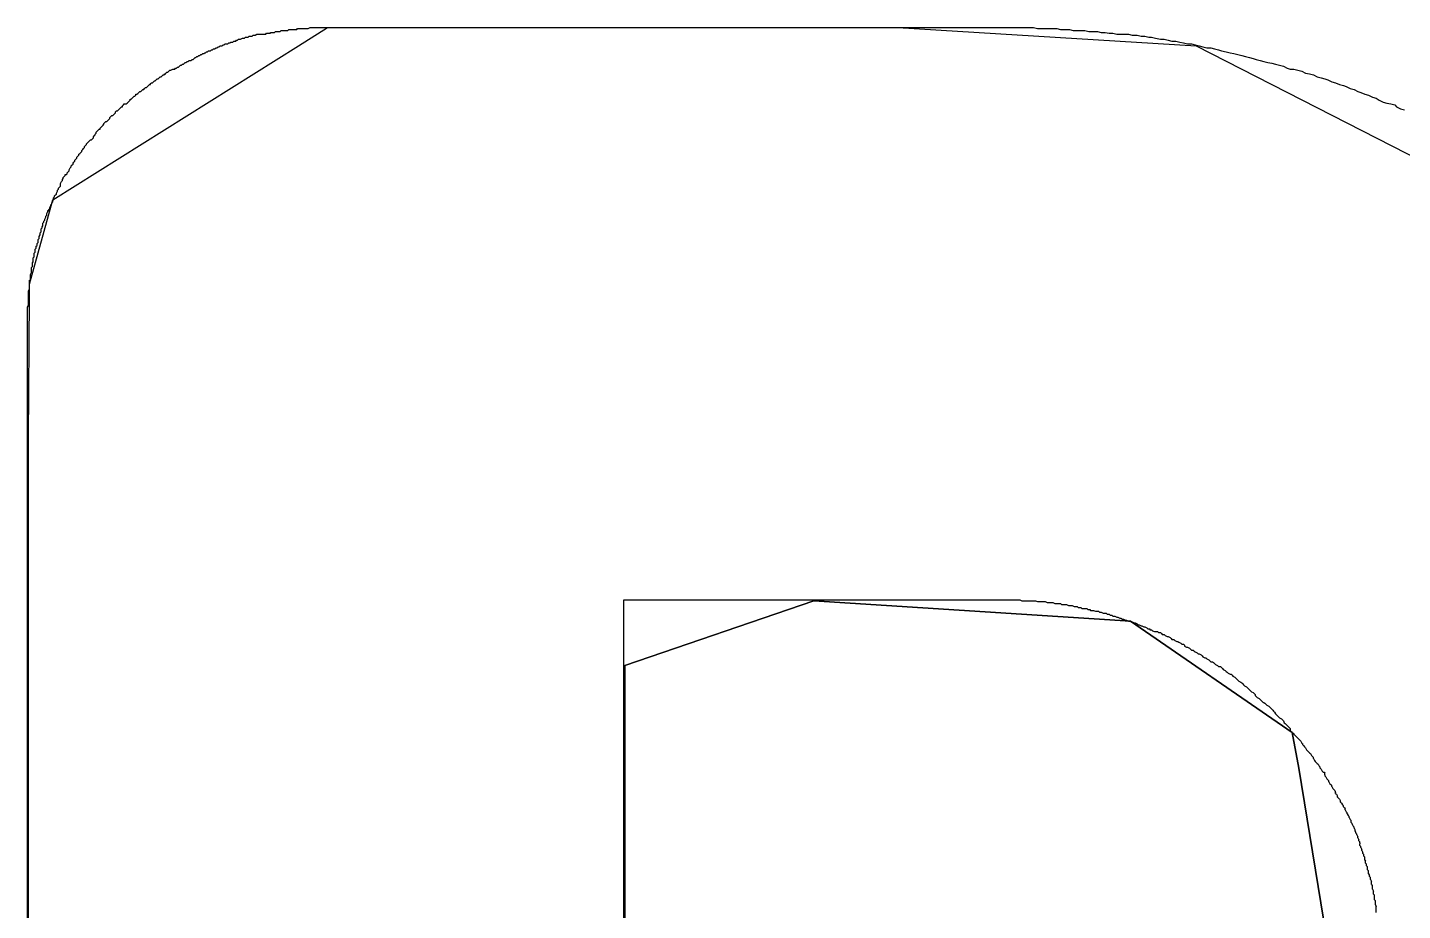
# Model space of a CAD drawing. Extents: x -69.4 to 29.6, y -21.9 to 37.7.
# Drawn here: x -60.624 to -59.204, y 25.288 to 26.2 of the extents above; entities that cross this region are included whole.
import ezdxf

# ---------------------------------------------------------------- set-up
doc = ezdxf.new("R2010")
doc.units = 0
doc.layers.add('gto', color=5, linetype='CONTINUOUS')

msp = doc.modelspace()

# ---------------------------------------------------------------- linework, layer by layer
at = {"layer": 'gto', "color": 5}
for points in [[(-60.624121, 25.260051), (-60.624121, 25.298051), (-60.624121, 25.335051), (-60.624121, 25.372051), (-60.624121, 25.408051), (-60.624121, 25.442051), (-60.624121, 25.476051), (-60.624121, 25.509051), (-60.624121, 25.541051), (-60.624121, 25.572051), (-60.624121, 25.602051), (-60.624121, 25.630051), (-60.624121, 25.657051), (-60.624121, 25.684051), (-60.624121, 25.709051), (-60.624121, 25.732051), (-60.624121, 25.755052), (-60.624121, 25.775052), (-60.624121, 25.794052), (-60.624121, 25.813052), (-60.624121, 25.830052), (-60.624121, 25.844052), (-60.624121, 25.858052), (-60.624121, 25.869052), (-60.624121, 25.879052), (-60.624121, 25.888052), (-60.624121, 25.895052), (-60.624121, 25.900052), (-60.624121, 25.903052), (-60.624121, 25.904052), (-60.624121, 25.905052), (-60.624121, 25.906052), (-60.624121, 25.907052), (-60.624121, 25.909052), (-60.624121, 25.910052), (-60.624121, 25.911052), (-60.623121, 25.913052), (-60.623121, 25.914052), (-60.623121, 25.915052), (-60.623121, 25.917052), (-60.623121, 25.918052), (-60.623121, 25.919052), (-60.623121, 25.921052), (-60.623121, 25.922052), (-60.623121, 25.923052), (-60.623121, 25.925052), (-60.623121, 25.926052), (-60.623121, 25.927052), (-60.623121, 25.928052), (-60.622121, 25.930052), (-60.622121, 25.931052), (-60.622121, 25.932052), (-60.622121, 25.934052), (-60.622121, 25.935052), (-60.622121, 25.936052), (-60.622121, 25.937052), (-60.622121, 25.939052), (-60.621121, 25.939052), (-60.621121, 25.940052), (-60.621121, 25.942052), (-60.621121, 25.943052), (-60.621121, 25.944052), (-60.621121, 25.945052), (-60.620121, 25.947052), (-60.620121, 25.948052), (-60.620121, 25.949052), (-60.620121, 25.951052), (-60.620121, 25.952052), (-60.619121, 25.953052), (-60.619121, 25.954052), (-60.619121, 25.956052), (-60.619121, 25.957052), (-60.618121, 25.958052), (-60.618121, 25.959052), (-60.618121, 25.961052), (-60.618121, 25.962052), (-60.617121, 25.963052), (-60.617121, 25.964052), (-60.617121, 25.966052), (-60.617121, 25.967052), (-60.616121, 25.968052), (-60.616121, 25.969052), (-60.616121, 25.971052), (-60.615121, 25.972052), (-60.615121, 25.973052), (-60.615121, 25.974052), (-60.614121, 25.975052), (-60.614121, 25.976052), (-60.614121, 25.977052), (-60.613121, 25.978052), (-60.613121, 25.979052), (-60.613121, 25.981052), (-60.612121, 25.982052), (-60.612121, 25.983052), (-60.612121, 25.984052), (-60.611121, 25.986052), (-60.611121, 25.987052), (-60.611121, 25.988052), (-60.610121, 25.989052), (-60.610121, 25.990052), (-60.610121, 25.992052), (-60.609121, 25.993052), (-60.609121, 25.994052), (-60.608121, 25.995052), (-60.608121, 25.996052), (-60.608121, 25.998052), (-60.607121, 25.999052), (-60.607121, 26.000052), (-60.606121, 26.001052), (-60.606121, 26.002052), (-60.605121, 26.004052), (-60.605121, 26.005052), (-60.604121, 26.006052), (-60.604121, 26.007052), (-60.604121, 26.008052), (-60.603121, 26.010052), (-60.603121, 26.011052), (-60.602121, 26.011052), (-60.602121, 26.012052), (-60.601121, 26.013052), (-60.601121, 26.014052), (-60.600121, 26.016052), (-60.600121, 26.017052), (-60.599121, 26.018052), (-60.599121, 26.019052), (-60.598121, 26.020052), (-60.598121, 26.021052), (-60.597121, 26.023052), (-60.597121, 26.024052), (-60.596121, 26.025052), (-60.596121, 26.026052), (-60.595121, 26.027052), (-60.594121, 26.028052), (-60.594121, 26.029052), (-60.593121, 26.031052), (-60.593121, 26.032052), (-60.592121, 26.033052), (-60.592121, 26.034052), (-60.591121, 26.035052), (-60.590121, 26.036052), (-60.590121, 26.037052), (-60.590121, 26.038052), (-60.590121, 26.039052), (-60.589121, 26.041052), (-60.588121, 26.042052), (-60.588121, 26.043052), (-60.587121, 26.044052), (-60.587121, 26.045052), (-60.586121, 26.046052), (-60.585121, 26.047052), (-60.585121, 26.048052), (-60.584121, 26.048052), (-60.583121, 26.049052), (-60.583121, 26.050052), (-60.582121, 26.051052), (-60.581121, 26.052052), (-60.581121, 26.053052), (-60.580121, 26.055052), (-60.579121, 26.056052), (-60.579121, 26.057052), (-60.578121, 26.058052), (-60.577121, 26.059052), (-60.577121, 26.060052), (-60.576121, 26.061052), (-60.575121, 26.062052), (-60.575121, 26.063052), (-60.574121, 26.064052), (-60.573121, 26.065052), (-60.573121, 26.066052), (-60.572121, 26.067052), (-60.571121, 26.068052), (-60.571121, 26.069052), (-60.570121, 26.070052), (-60.569121, 26.071052), (-60.568121, 26.072052), (-60.568121, 26.073052), (-60.567121, 26.074052), (-60.566121, 26.075052), (-60.565121, 26.076052), (-60.565121, 26.077052), (-60.564121, 26.078052), (-60.563121, 26.079052), (-60.563121, 26.080052), (-60.562121, 26.081052), (-60.561121, 26.082052), (-60.560121, 26.083052), (-60.559121, 26.084052), (-60.559121, 26.084052), (-60.558121, 26.084052), (-60.557121, 26.085052), (-60.556121, 26.086052), (-60.556121, 26.087052), (-60.555121, 26.088052), (-60.554121, 26.089052), (-60.554121, 26.090052), (-60.553121, 26.091052), (-60.553121, 26.092052), (-60.552121, 26.093052), (-60.551121, 26.094052), (-60.550121, 26.095052), (-60.549121, 26.095052), (-60.549121, 26.096052), (-60.548121, 26.097052), (-60.547121, 26.098052), (-60.546121, 26.099052), (-60.545121, 26.100052), (-60.545121, 26.101052), (-60.544121, 26.102052), (-60.543121, 26.103052), (-60.542121, 26.103052), (-60.541121, 26.104052), (-60.540121, 26.105052), (-60.539121, 26.106052), (-60.539121, 26.107052), (-60.538121, 26.108052), (-60.537121, 26.109052), (-60.536121, 26.109052), (-60.535121, 26.110052), (-60.534121, 26.111052), (-60.533121, 26.112052), (-60.533121, 26.113052), (-60.532121, 26.114052), (-60.531121, 26.114052), (-60.530121, 26.115052), (-60.529121, 26.116052), (-60.528121, 26.117052), (-60.527121, 26.118052), (-60.526121, 26.118052), (-60.526121, 26.119052), (-60.525121, 26.120052), (-60.524121, 26.121052), (-60.523121, 26.121052), (-60.522121, 26.121052), (-60.521121, 26.122052), (-60.520121, 26.123052), (-60.519121, 26.124052), (-60.518121, 26.125052), (-60.518121, 26.126052), (-60.517121, 26.126052), (-60.516121, 26.127052), (-60.515121, 26.128052), (-60.514121, 26.129052), (-60.513121, 26.129052), (-60.512121, 26.130052), (-60.512121, 26.131052), (-60.511121, 26.131052), (-60.510121, 26.132052), (-60.509121, 26.133052), (-60.508121, 26.134052), (-60.507121, 26.134052), (-60.506121, 26.135052), (-60.505121, 26.136052), (-60.504121, 26.136052), (-60.503121, 26.137052), (-60.502121, 26.138052), (-60.501121, 26.138052), (-60.500121, 26.139052), (-60.499121, 26.140052), (-60.498121, 26.141052), (-60.497121, 26.141052), (-60.497121, 26.142052), (-60.496121, 26.143052), (-60.495121, 26.143052), (-60.494121, 26.144052), (-60.493121, 26.145052), (-60.492121, 26.145052), (-60.491121, 26.146052), (-60.490121, 26.147052), (-60.489121, 26.147052), (-60.488121, 26.148052), (-60.487121, 26.149052), (-60.486121, 26.149052), (-60.485121, 26.150052), (-60.484121, 26.151052), (-60.483121, 26.151052), (-60.482121, 26.152052), (-60.481121, 26.152052), (-60.481121, 26.153052), (-60.480121, 26.154052), (-60.479121, 26.154052), (-60.478121, 26.155052), (-60.477121, 26.156052), (-60.476121, 26.156052), (-60.474121, 26.157052), (-60.473121, 26.157052), (-60.472121, 26.157052), (-60.471121, 26.158052), (-60.470121, 26.158052), (-60.469121, 26.159052), (-60.468121, 26.159052), (-60.467121, 26.160052), (-60.466121, 26.161052), (-60.465121, 26.161052), (-60.464121, 26.162052), (-60.463121, 26.162052), (-60.462121, 26.163052), (-60.461121, 26.164052), (-60.460121, 26.164052), (-60.459121, 26.165052), (-60.458121, 26.165052), (-60.457121, 26.166052), (-60.455121, 26.166052), (-60.454121, 26.167052), (-60.453121, 26.167052), (-60.452121, 26.168052), (-60.451121, 26.169052), (-60.450121, 26.169052), (-60.449121, 26.170052), (-60.448121, 26.170052), (-60.447121, 26.171052), (-60.446121, 26.171052), (-60.445121, 26.172052), (-60.444121, 26.172052), (-60.443121, 26.173052), (-60.442121, 26.173052), (-60.441121, 26.174052), (-60.440121, 26.174052), (-60.439121, 26.175052), (-60.438121, 26.175052), (-60.437121, 26.176052), (-60.435121, 26.176052), (-60.434121, 26.177052), (-60.433121, 26.177052), (-60.432121, 26.178052), (-60.431121, 26.178052), (-60.429121, 26.179052), (-60.428121, 26.179052), (-60.427121, 26.180052), (-60.426121, 26.180052), (-60.425121, 26.181052), (-60.423121, 26.181052), (-60.422121, 26.182052), (-60.421121, 26.182052), (-60.420121, 26.183052), (-60.419121, 26.183052), (-60.417121, 26.183052), (-60.416121, 26.184052), (-60.415121, 26.184052), (-60.414121, 26.185052), (-60.412121, 26.185052), (-60.411121, 26.186052), (-60.410121, 26.186052), (-60.409121, 26.186052), (-60.408121, 26.187052), (-60.407121, 26.187052), (-60.406121, 26.188052), (-60.405121, 26.188052), (-60.404121, 26.188052), (-60.402121, 26.189052), (-60.401121, 26.189052), (-60.400121, 26.189052), (-60.399121, 26.190052), (-60.397121, 26.190052), (-60.396121, 26.190052), (-60.395121, 26.191052), (-60.394121, 26.191052), (-60.392121, 26.191052), (-60.391121, 26.192052), (-60.390121, 26.192052), (-60.389121, 26.192052), (-60.387121, 26.193052), (-60.386121, 26.193052), (-60.385121, 26.193052), (-60.384121, 26.193052), (-60.382121, 26.193052), (-60.381121, 26.193052), (-60.380121, 26.193052), (-60.378121, 26.193052), (-60.377121, 26.194052), (-60.376121, 26.194052), (-60.375121, 26.194052), (-60.373121, 26.194052), (-60.373121, 26.195052), (-60.372121, 26.195052), (-60.371121, 26.195052), (-60.369121, 26.195052), (-60.368121, 26.196052), (-60.367121, 26.196052), (-60.365121, 26.196052), (-60.364121, 26.196052), (-60.363121, 26.196052), (-60.362121, 26.197052), (-60.360121, 26.197052), (-60.359121, 26.197052), (-60.358121, 26.197052), (-60.356121, 26.197052), (-60.355121, 26.197052), (-60.354121, 26.198052), (-60.352121, 26.198052), (-60.351121, 26.198052), (-60.350121, 26.198052), (-60.349121, 26.198052), (-60.347121, 26.198052), (-60.346121, 26.198052), (-60.345121, 26.199052), (-60.343121, 26.199052), (-60.342121, 26.199052), (-60.341121, 26.199052), (-60.339121, 26.199052), (-60.338121, 26.199052), (-60.337121, 26.199052), (-60.336121, 26.199052), (-60.335121, 26.199052), (-60.334121, 26.199052), (-60.332121, 26.200052), (-60.331121, 26.200052), (-60.330121, 26.200052), (-60.328121, 26.200052), (-60.327121, 26.200052), (-60.326121, 26.200052), (-60.324121, 26.200052), (-60.323121, 26.200052), (-60.322121, 26.200052), (-60.320121, 26.200052), (-60.319121, 26.200052), (-60.318121, 26.200052), (-60.316121, 26.200052), (-60.315121, 26.200052), (-60.314121, 26.200052), (-60.313121, 26.200052), (-60.311121, 26.200052), (-60.310121, 26.200052), (-60.307121, 26.200052), (-60.305121, 26.200052), (-60.302121, 26.200052), (-60.299121, 26.200052), (-60.296121, 26.200052), (-60.292121, 26.200052), (-60.287121, 26.200052), (-60.282121, 26.200052), (-60.277121, 26.200052), (-60.272121, 26.200052), (-60.266121, 26.200052), (-60.261121, 26.200052), (-60.254121, 26.200052), (-60.24812, 26.200052), (-60.24112, 26.200052), (-60.23312, 26.200052), (-60.22712, 26.200052), (-60.21912, 26.200052), (-60.21112, 26.200052), (-60.20312, 26.200052), (-60.19412, 26.200052), (-60.18712, 26.200052), (-60.17812, 26.200052), (-60.16912, 26.200052), (-60.15912, 26.200052), (-60.15112, 26.200052), (-60.14112, 26.200052), (-60.13112, 26.200052), (-60.12112, 26.200052), (-60.11212, 26.200052), (-60.10212, 26.200052), (-60.09212, 26.200052), (-60.08212, 26.200052), (-60.07212, 26.200052), (-60.06112, 26.200052), (-60.05012, 26.200052), (-60.04112, 26.200052), (-60.03012, 26.200052), (-60.01912, 26.200052), (-60.00912, 26.200052), (-59.99812, 26.200052), (-59.98712, 26.200052), (-59.97612, 26.200052), (-59.96612, 26.200052), (-59.95512, 26.200052), (-59.94412, 26.200052), (-59.93412, 26.200052), (-59.92312, 26.200052), (-59.91212, 26.200052), (-59.90112, 26.200052), (-59.89112, 26.200052), (-59.88012, 26.200052), (-59.86912, 26.200052), (-59.86012, 26.200052), (-59.84912, 26.200052), (-59.83912, 26.200052), (-59.82812, 26.200052), (-59.81912, 26.200052), (-59.80912, 26.200052), (-59.79912, 26.200052), (-59.79012, 26.200052), (-59.78112, 26.200052), (-59.77112, 26.200052), (-59.76212, 26.200052), (-59.75412, 26.200052), (-59.745119, 26.200052), (-59.736119, 26.200052), (-59.728119, 26.200052), (-59.719119, 26.200052), (-59.712119, 26.200052), (-59.705119, 26.200052), (-59.697119, 26.200052), (-59.690119, 26.200052), (-59.683119, 26.200052), (-59.677119, 26.200052), (-59.671119, 26.200052), (-59.665119, 26.200052), (-59.659119, 26.200052), (-59.653119, 26.200052), (-59.648119, 26.200052), (-59.644119, 26.200052), (-59.640119, 26.200052), (-59.636119, 26.200052), (-59.632119, 26.200052), (-59.628119, 26.200052), (-59.625119, 26.200052), (-59.623119, 26.200052), (-59.621119, 26.200052), (-59.619119, 26.200052), (-59.617119, 26.200052), (-59.616119, 26.200052), (-59.614119, 26.200052), (-59.611119, 26.200052), (-59.607119, 26.200052), (-59.602119, 26.200052), (-59.598119, 26.200052), (-59.594119, 26.200052), (-59.590119, 26.200052), (-59.585119, 26.200052), (-59.581119, 26.199052), (-59.577119, 26.199052), (-59.574119, 26.199052), (-59.569119, 26.199052), (-59.565119, 26.199052), (-59.561119, 26.199052), (-59.557119, 26.198052), (-59.552119, 26.198052), (-59.548119, 26.198052), (-59.544119, 26.197052), (-59.540119, 26.197052), (-59.536119, 26.197052), (-59.532119, 26.197052), (-59.528119, 26.196052), (-59.524119, 26.196052), (-59.519119, 26.196052), (-59.515119, 26.195052), (-59.511119, 26.195052), (-59.507119, 26.194052), (-59.503119, 26.194052), (-59.499119, 26.193052), (-59.495119, 26.193052), (-59.491119, 26.193052), (-59.487119, 26.193052), (-59.483119, 26.192052), (-59.478119, 26.192052), (-59.474119, 26.191052), (-59.470119, 26.191052), (-59.466119, 26.190052), (-59.463119, 26.190052), (-59.459119, 26.189052), (-59.454119, 26.188052), (-59.450119, 26.188052), (-59.446119, 26.187052), (-59.442119, 26.186052), (-59.438119, 26.186052), (-59.434119, 26.185052), (-59.430119, 26.184052), (-59.426119, 26.183052), (-59.422119, 26.183052), (-59.418119, 26.182052), (-59.414119, 26.181052), (-59.410119, 26.180052), (-59.406119, 26.179052), (-59.402119, 26.179052), (-59.398119, 26.178052), (-59.394119, 26.177052), (-59.391119, 26.176052), (-59.386119, 26.175052), (-59.382119, 26.174052), (-59.378119, 26.173052), (-59.374119, 26.172052), (-59.370119, 26.171052), (-59.366119, 26.170052), (-59.362119, 26.169052), (-59.358119, 26.168052), (-59.355119, 26.167052), (-59.351119, 26.166052), (-59.347119, 26.165052), (-59.343119, 26.164052), (-59.339119, 26.163052), (-59.335119, 26.162052), (-59.331119, 26.161052), (-59.327119, 26.160052), (-59.323119, 26.158052), (-59.320119, 26.157052), (-59.316119, 26.157052), (-59.312119, 26.156052), (-59.308119, 26.155052), (-59.304119, 26.153052), (-59.300119, 26.152052), (-59.296119, 26.151052), (-59.292119, 26.149052), (-59.288119, 26.148052), (-59.284119, 26.147052), (-59.281119, 26.146052), (-59.277119, 26.144052), (-59.273119, 26.143052), (-59.269119, 26.141052), (-59.265119, 26.140052), (-59.262119, 26.139052), (-59.258119, 26.137052), (-59.254119, 26.136052), (-59.250119, 26.134052), (-59.247118, 26.133052), (-59.243118, 26.131052), (-59.239118, 26.130052), (-59.235118, 26.128052), (-59.231118, 26.127052), (-59.228118, 26.125052), (-59.224118, 26.123052), (-59.220118, 26.122052), (-59.216118, 26.121052), (-59.212118, 26.120052), (-59.210118, 26.118052), (-59.206118, 26.116052), (-59.202118, 26.115052)], [(-60.623121, 24.284049), (-60.623121, 24.414049), (-60.623121, 24.693049), (-60.623121, 24.87705), (-60.623121, 24.90705), (-60.623121, 25.21305), (-60.623121, 25.541051), (-60.623121, 25.608051), (-60.623121, 25.776052), (-60.622121, 25.921052), (-60.622121, 25.935052), (-60.598121, 26.022052), (-60.344121, 26.181052), (-60.314121, 26.200052), (-59.725119, 26.200052), (-59.417119, 26.181052)], [(-60.344121, 26.181052), (-60.314121, 26.200052)], [(-59.725119, 26.200052), (-59.417119, 26.181052)], [(-60.598121, 26.022052), (-60.344121, 26.181052)], [(-59.417119, 26.181052), (-59.106118, 26.022052), (-58.935118, 25.935052), (-58.908118, 25.921052), (-58.826118, 25.776052), (-58.731117, 25.608051), (-58.719117, 25.587051), (-58.654117, 25.472051), (-58.633117, 25.435051), (-58.703117, 25.10405), (-58.745117, 24.90705), (-58.751118, 24.87705), (-58.791118, 24.693049), (-58.582117, 24.414049), (-58.484117, 24.284049)], [(-59.417119, 26.181052), (-59.106118, 26.022052)], [(-60.622121, 25.935052), (-60.598121, 26.022052)], [(-60.622121, 25.921052), (-60.622121, 25.935052)], [(-60.623121, 25.776052), (-60.622121, 25.921052)], [(-60.623121, 25.608051), (-60.623121, 25.776052)], [(-60.623121, 25.541051), (-60.623121, 25.608051)], [(-60.00812, 25.609051), (-60.00712, 25.609051)], [(-60.00812, 25.608051), (-60.00812, 25.609051)], [(-60.00812, 25.607051), (-60.00812, 25.608051)], [(-60.00812, 25.605051), (-60.00812, 25.607051)], [(-60.00812, 25.603051), (-60.00812, 25.605051)], [(-60.00712, 25.609051), (-60.00612, 25.609051)], [(-59.81212, 25.608051), (-60.00712, 25.541051), (-60.00712, 25.21305), (-60.00712, 24.90705), (-59.576119, 24.87705), (-59.534119, 24.90705), (-59.257119, 25.10405), (-59.311119, 25.435051), (-59.318119, 25.472051), (-59.485119, 25.587051), (-59.81212, 25.608051)], [(-60.00712, 25.541051), (-59.81212, 25.608051)], [(-60.00612, 25.609051), (-60.00512, 25.609051)], [(-60.00512, 25.609051), (-60.00412, 25.609051)], [(-60.00412, 25.609051), (-60.00212, 25.609051)], [(-60.00212, 25.609051), (-60.00012, 25.609051)], [(-60.00012, 25.609051), (-59.99912, 25.609051)], [(-59.99912, 25.609051), (-59.99612, 25.609051)], [(-59.99612, 25.609051), (-59.99412, 25.609051)], [(-59.99412, 25.609051), (-59.99212, 25.609051)], [(-59.99212, 25.609051), (-59.98912, 25.609051)], [(-59.98912, 25.609051), (-59.98612, 25.609051)], [(-59.98612, 25.609051), (-59.98312, 25.609051)], [(-59.98312, 25.609051), (-59.98012, 25.609051)], [(-59.98012, 25.609051), (-59.97612, 25.609051)], [(-59.97612, 25.609051), (-59.97312, 25.609051)], [(-59.97312, 25.609051), (-59.97012, 25.609051)], [(-59.97012, 25.609051), (-59.96612, 25.609051)], [(-59.96612, 25.609051), (-59.96212, 25.609051)], [(-59.96212, 25.609051), (-59.95812, 25.609051)], [(-59.95812, 25.609051), (-59.95412, 25.609051)], [(-59.95412, 25.609051), (-59.95012, 25.609051)], [(-59.95012, 25.609051), (-59.94512, 25.609051)], [(-59.94512, 25.609051), (-59.94012, 25.609051)], [(-59.94012, 25.609051), (-59.93712, 25.609051)], [(-59.93712, 25.609051), (-59.93212, 25.609051)], [(-59.93212, 25.609051), (-59.92712, 25.609051)], [(-59.92712, 25.609051), (-59.92212, 25.609051)], [(-59.92212, 25.609051), (-59.91612, 25.609051)], [(-59.91612, 25.609051), (-59.91112, 25.609051)], [(-59.91112, 25.609051), (-59.90612, 25.609051)], [(-59.90612, 25.609051), (-59.90112, 25.609051)], [(-59.90112, 25.609051), (-59.89612, 25.609051)], [(-59.89612, 25.609051), (-59.89012, 25.609051)], [(-59.89012, 25.609051), (-59.88412, 25.609051)], [(-59.88412, 25.609051), (-59.87912, 25.609051)], [(-59.87912, 25.609051), (-59.87312, 25.609051)], [(-59.87312, 25.609051), (-59.86712, 25.609051)], [(-59.86712, 25.609051), (-59.86212, 25.609051)], [(-59.86212, 25.609051), (-59.85612, 25.609051)], [(-59.85612, 25.609051), (-59.85012, 25.609051)], [(-59.85012, 25.609051), (-59.84412, 25.609051)], [(-59.84412, 25.609051), (-59.83812, 25.609051)], [(-59.83812, 25.609051), (-59.83212, 25.609051)], [(-59.83212, 25.609051), (-59.82712, 25.609051)], [(-59.82712, 25.609051), (-59.82112, 25.609051)], [(-59.82112, 25.609051), (-59.81512, 25.609051)], [(-59.81512, 25.609051), (-59.80912, 25.609051)], [(-59.81212, 25.608051), (-59.485119, 25.587051)], [(-59.80912, 25.609051), (-59.80312, 25.609051)], [(-59.80312, 25.609051), (-59.79712, 25.609051)], [(-59.79712, 25.609051), (-59.79112, 25.609051)], [(-59.79112, 25.609051), (-59.78512, 25.609051)], [(-59.78512, 25.609051), (-59.77912, 25.609051)], [(-59.77912, 25.609051), (-59.77312, 25.609051)], [(-59.77312, 25.609051), (-59.76712, 25.609051)], [(-59.76712, 25.609051), (-59.76112, 25.609051)], [(-59.76112, 25.609051), (-59.75612, 25.609051)], [(-59.75612, 25.609051), (-59.75112, 25.609051)], [(-59.75112, 25.609051), (-59.745119, 25.609051)], [(-59.745119, 25.609051), (-59.739119, 25.609051)], [(-59.739119, 25.609051), (-59.733119, 25.609051)], [(-59.733119, 25.609051), (-59.728119, 25.609051)], [(-59.728119, 25.609051), (-59.722119, 25.609051)], [(-59.722119, 25.609051), (-59.718119, 25.609051)], [(-59.718119, 25.609051), (-59.712119, 25.609051)], [(-59.712119, 25.609051), (-59.707119, 25.609051)], [(-59.707119, 25.609051), (-59.702119, 25.609051)], [(-59.702119, 25.609051), (-59.697119, 25.609051)], [(-59.697119, 25.609051), (-59.692119, 25.609051)], [(-59.692119, 25.609051), (-59.687119, 25.609051)], [(-59.687119, 25.609051), (-59.683119, 25.609051)], [(-59.683119, 25.609051), (-59.678119, 25.609051)], [(-59.678119, 25.609051), (-59.674119, 25.609051)], [(-59.674119, 25.609051), (-59.670119, 25.609051)], [(-59.670119, 25.609051), (-59.665119, 25.609051)], [(-59.665119, 25.609051), (-59.661119, 25.609051)], [(-59.661119, 25.609051), (-59.657119, 25.609051)], [(-59.657119, 25.609051), (-59.653119, 25.609051)], [(-59.653119, 25.609051), (-59.650119, 25.609051)], [(-59.650119, 25.609051), (-59.647119, 25.609051)], [(-59.647119, 25.609051), (-59.644119, 25.609051)], [(-59.644119, 25.609051), (-59.640119, 25.609051)], [(-59.640119, 25.609051), (-59.637119, 25.609051)], [(-59.637119, 25.609051), (-59.635119, 25.609051)], [(-59.635119, 25.609051), (-59.632119, 25.609051)], [(-59.632119, 25.609051), (-59.629119, 25.609051)], [(-59.629119, 25.609051), (-59.627119, 25.609051)], [(-59.627119, 25.609051), (-59.625119, 25.609051)], [(-59.625119, 25.609051), (-59.623119, 25.609051)], [(-59.623119, 25.609051), (-59.621119, 25.609051)], [(-59.621119, 25.609051), (-59.620119, 25.609051)], [(-59.620119, 25.609051), (-59.619119, 25.609051)], [(-59.619119, 25.609051), (-59.618119, 25.609051)], [(-59.618119, 25.609051), (-59.617119, 25.609051)], [(-59.617119, 25.609051), (-59.616119, 25.609051)], [(-59.616119, 25.609051), (-59.614119, 25.609051)], [(-59.614119, 25.609051), (-59.612119, 25.609051)], [(-59.612119, 25.609051), (-59.611119, 25.609051)], [(-59.611119, 25.609051), (-59.610119, 25.609051)], [(-59.610119, 25.609051), (-59.609119, 25.609051)], [(-59.609119, 25.609051), (-59.607119, 25.609051)], [(-59.607119, 25.609051), (-59.605119, 25.609051)], [(-59.605119, 25.609051), (-59.604119, 25.609051)], [(-59.604119, 25.609051), (-59.602119, 25.609051)], [(-59.602119, 25.609051), (-59.601119, 25.609051)], [(-59.601119, 25.609051), (-59.599119, 25.609051)], [(-59.599119, 25.609051), (-59.597119, 25.608051)], [(-59.597119, 25.608051), (-59.596119, 25.608051)], [(-59.596119, 25.608051), (-59.594119, 25.608051)], [(-59.594119, 25.608051), (-59.593119, 25.608051)], [(-59.593119, 25.608051), (-59.591119, 25.608051)], [(-59.591119, 25.608051), (-59.589119, 25.608051)], [(-59.589119, 25.608051), (-59.588119, 25.608051)], [(-59.588119, 25.608051), (-59.586119, 25.608051)], [(-59.586119, 25.608051), (-59.585119, 25.608051)], [(-59.585119, 25.608051), (-59.583119, 25.608051)], [(-59.583119, 25.608051), (-59.581119, 25.607051)], [(-59.581119, 25.607051), (-59.580119, 25.607051)], [(-59.580119, 25.607051), (-59.578119, 25.607051)], [(-59.578119, 25.607051), (-59.577119, 25.607051)], [(-59.577119, 25.607051), (-59.575119, 25.607051)], [(-59.575119, 25.607051), (-59.574119, 25.607051)], [(-59.574119, 25.607051), (-59.573119, 25.607051)], [(-59.573119, 25.607051), (-59.571119, 25.606051)], [(-59.571119, 25.606051), (-59.570119, 25.606051)], [(-59.570119, 25.606051), (-59.568119, 25.606051)], [(-59.568119, 25.606051), (-59.567119, 25.606051)], [(-59.567119, 25.606051), (-59.565119, 25.606051)], [(-59.565119, 25.606051), (-59.563119, 25.605051)], [(-59.563119, 25.605051), (-59.562119, 25.605051)], [(-59.562119, 25.605051), (-59.560119, 25.605051)], [(-59.560119, 25.605051), (-59.559119, 25.605051)], [(-59.559119, 25.605051), (-59.557119, 25.605051)], [(-59.557119, 25.605051), (-59.556119, 25.604051)], [(-59.556119, 25.604051), (-59.554119, 25.604051)], [(-59.554119, 25.604051), (-59.553119, 25.604051)], [(-59.553119, 25.604051), (-59.551119, 25.604051)], [(-59.551119, 25.604051), (-59.549119, 25.603051)], [(-60.00812, 25.601051), (-60.00812, 25.603051)], [(-60.00812, 25.598051), (-60.00812, 25.601051)], [(-60.00812, 25.595051), (-60.00812, 25.598051)], [(-60.00812, 25.591051), (-60.00812, 25.595051)], [(-60.00812, 25.587051), (-60.00812, 25.591051)], [(-59.549119, 25.603051), (-59.548119, 25.603051)], [(-59.548119, 25.603051), (-59.546119, 25.603051)], [(-59.546119, 25.603051), (-59.545119, 25.603051)], [(-59.545119, 25.603051), (-59.543119, 25.602051)], [(-59.543119, 25.602051), (-59.542119, 25.602051)], [(-59.542119, 25.602051), (-59.540119, 25.602051)], [(-59.540119, 25.602051), (-59.539119, 25.601051)], [(-59.539119, 25.601051), (-59.538119, 25.601051)], [(-59.538119, 25.601051), (-59.536119, 25.601051)], [(-59.536119, 25.601051), (-59.535119, 25.600051)], [(-59.535119, 25.600051), (-59.533119, 25.600051)], [(-59.533119, 25.600051), (-59.532119, 25.600051)], [(-59.532119, 25.600051), (-59.530119, 25.600051)], [(-59.530119, 25.600051), (-59.529119, 25.599051)], [(-59.529119, 25.599051), (-59.527119, 25.599051)], [(-59.527119, 25.599051), (-59.526119, 25.598051)], [(-59.526119, 25.598051), (-59.524119, 25.598051)], [(-59.524119, 25.598051), (-59.523119, 25.598051)], [(-59.523119, 25.598051), (-59.521119, 25.597051)], [(-59.521119, 25.597051), (-59.520119, 25.597051)], [(-59.520119, 25.597051), (-59.518119, 25.597051)], [(-59.518119, 25.597051), (-59.517119, 25.596051)], [(-59.517119, 25.596051), (-59.515119, 25.596051)], [(-59.515119, 25.596051), (-59.513119, 25.595051)], [(-59.513119, 25.595051), (-59.512119, 25.595051)], [(-59.512119, 25.595051), (-59.510119, 25.595051)], [(-59.510119, 25.595051), (-59.509119, 25.594051)], [(-59.509119, 25.594051), (-59.507119, 25.594051)], [(-59.507119, 25.594051), (-59.506119, 25.593051)], [(-59.506119, 25.593051), (-59.504119, 25.593051)], [(-59.504119, 25.593051), (-59.503119, 25.592051)], [(-59.503119, 25.592051), (-59.501119, 25.592051)], [(-59.501119, 25.592051), (-59.499119, 25.591051)], [(-59.501119, 25.592051), (-59.501119, 25.592051)], [(-59.499119, 25.591051), (-59.498119, 25.591051)], [(-59.498119, 25.591051), (-59.496119, 25.590051)], [(-59.496119, 25.590051), (-59.495119, 25.590051)], [(-59.495119, 25.590051), (-59.493119, 25.589051)], [(-60.00812, 25.583051), (-60.00812, 25.587051)], [(-60.00812, 25.578051), (-60.00812, 25.583051)], [(-60.00812, 25.574051), (-60.00812, 25.578051)], [(-59.493119, 25.589051), (-59.492119, 25.589051)], [(-59.492119, 25.589051), (-59.490119, 25.588051)], [(-59.490119, 25.588051), (-59.489119, 25.588051)], [(-59.489119, 25.588051), (-59.487119, 25.587051)], [(-59.487119, 25.587051), (-59.486119, 25.587051)], [(-59.486119, 25.587051), (-59.484119, 25.586051)], [(-59.485119, 25.587051), (-59.318119, 25.472051)], [(-59.484119, 25.586051), (-59.483119, 25.586051)], [(-59.483119, 25.586051), (-59.481119, 25.585051)], [(-59.481119, 25.585051), (-59.480119, 25.585051)], [(-59.480119, 25.585051), (-59.478119, 25.584051)], [(-59.478119, 25.584051), (-59.477119, 25.583051)], [(-59.477119, 25.583051), (-59.476119, 25.583051)], [(-59.476119, 25.583051), (-59.474119, 25.582051)], [(-59.474119, 25.582051), (-59.473119, 25.582051)], [(-59.473119, 25.582051), (-59.471119, 25.581051)], [(-59.471119, 25.581051), (-59.470119, 25.581051)], [(-59.470119, 25.581051), (-59.468119, 25.580051)], [(-59.468119, 25.580051), (-59.467119, 25.579051)], [(-59.467119, 25.579051), (-59.465119, 25.579051)], [(-59.465119, 25.579051), (-59.465119, 25.578051)], [(-59.465119, 25.578051), (-59.463119, 25.578051)], [(-59.463119, 25.578051), (-59.462119, 25.577051)], [(-59.462119, 25.577051), (-59.460119, 25.576051)], [(-59.460119, 25.576051), (-59.459119, 25.576051)], [(-59.459119, 25.576051), (-59.457119, 25.576051)], [(-59.457119, 25.576051), (-59.456119, 25.575051)], [(-60.00812, 25.568051), (-60.00812, 25.574051)], [(-60.00812, 25.563051), (-60.00812, 25.568051)], [(-60.00812, 25.556051), (-60.00812, 25.563051)], [(-59.456119, 25.575051), (-59.454119, 25.575051)], [(-59.454119, 25.575051), (-59.453119, 25.574051)], [(-59.453119, 25.574051), (-59.452119, 25.573051)], [(-59.452119, 25.573051), (-59.450119, 25.573051)], [(-59.450119, 25.573051), (-59.449119, 25.572051)], [(-59.449119, 25.572051), (-59.447119, 25.571051)], [(-59.447119, 25.571051), (-59.446119, 25.571051)], [(-59.446119, 25.571051), (-59.444119, 25.570051)], [(-59.444119, 25.570051), (-59.443119, 25.569051)], [(-59.443119, 25.569051), (-59.442119, 25.568051)], [(-59.442119, 25.568051), (-59.440119, 25.568051)], [(-59.440119, 25.568051), (-59.439119, 25.567051)], [(-59.439119, 25.567051), (-59.437119, 25.566051)], [(-59.437119, 25.566051), (-59.436119, 25.566051)], [(-59.436119, 25.566051), (-59.435119, 25.565051)], [(-59.435119, 25.565051), (-59.433119, 25.564051)], [(-59.433119, 25.564051), (-59.432119, 25.563051)], [(-59.432119, 25.563051), (-59.430119, 25.563051)], [(-59.430119, 25.563051), (-59.429119, 25.562051)], [(-59.429119, 25.562051), (-59.429119, 25.561051)], [(-59.429119, 25.561051), (-59.427119, 25.560051)], [(-60.00812, 25.550051), (-60.00812, 25.556051)], [(-60.00812, 25.543051), (-60.00812, 25.550051)], [(-59.427119, 25.560051), (-59.426119, 25.560051)], [(-59.426119, 25.560051), (-59.424119, 25.559051)], [(-59.424119, 25.559051), (-59.423119, 25.558051)], [(-59.423119, 25.558051), (-59.422119, 25.557051)], [(-59.422119, 25.557051), (-59.420119, 25.557051)], [(-59.420119, 25.557051), (-59.419119, 25.556051)], [(-59.419119, 25.556051), (-59.418119, 25.555051)], [(-59.418119, 25.555051), (-59.416119, 25.554051)], [(-59.416119, 25.554051), (-59.415119, 25.553051)], [(-59.415119, 25.553051), (-59.414119, 25.553051)], [(-59.414119, 25.553051), (-59.412119, 25.552051)], [(-59.412119, 25.552051), (-59.411119, 25.551051)], [(-59.411119, 25.551051), (-59.410119, 25.550051)], [(-59.410119, 25.550051), (-59.408119, 25.549051)], [(-59.408119, 25.549051), (-59.407119, 25.549051)], [(-59.407119, 25.549051), (-59.406119, 25.548051)], [(-59.406119, 25.548051), (-59.404119, 25.547051)], [(-59.404119, 25.547051), (-59.403119, 25.546051)], [(-60.623121, 25.21305), (-60.623121, 25.541051)], [(-60.00812, 25.537051), (-60.00812, 25.543051)], [(-60.00812, 25.530051), (-60.00812, 25.537051)], [(-60.00712, 25.21305), (-60.00712, 25.541051)], [(-59.403119, 25.546051), (-59.402119, 25.545051)], [(-59.402119, 25.545051), (-59.400119, 25.545051)], [(-59.400119, 25.545051), (-59.399119, 25.544051)], [(-59.399119, 25.544051), (-59.398119, 25.543051)], [(-59.398119, 25.543051), (-59.397119, 25.542051)], [(-59.397119, 25.542051), (-59.395119, 25.541051)], [(-59.395119, 25.541051), (-59.394119, 25.540051)], [(-59.394119, 25.540051), (-59.393119, 25.540051)], [(-59.393119, 25.540051), (-59.392119, 25.540051)], [(-59.392119, 25.540051), (-59.391119, 25.539051)], [(-59.391119, 25.539051), (-59.390119, 25.538051)], [(-59.390119, 25.538051), (-59.389119, 25.537051)], [(-59.389119, 25.537051), (-59.387119, 25.536051)], [(-59.387119, 25.536051), (-59.386119, 25.535051)], [(-59.386119, 25.535051), (-59.385119, 25.534051)], [(-59.385119, 25.534051), (-59.384119, 25.533051)], [(-59.384119, 25.533051), (-59.382119, 25.532051)], [(-60.00812, 25.523051), (-60.00812, 25.530051)], [(-60.00812, 25.515051), (-60.00812, 25.523051)], [(-59.382119, 25.532051), (-59.381119, 25.532051)], [(-59.381119, 25.532051), (-59.380119, 25.531051)], [(-59.380119, 25.531051), (-59.379119, 25.530051)], [(-59.379119, 25.530051), (-59.377119, 25.529051)], [(-59.377119, 25.529051), (-59.376119, 25.528051)], [(-59.376119, 25.528051), (-59.375119, 25.527051)], [(-59.375119, 25.527051), (-59.374119, 25.526051)], [(-59.374119, 25.526051), (-59.373119, 25.525051)], [(-59.373119, 25.525051), (-59.371119, 25.524051)], [(-59.371119, 25.524051), (-59.370119, 25.523051)], [(-59.370119, 25.523051), (-59.369119, 25.522051)], [(-59.369119, 25.522051), (-59.368119, 25.521051)], [(-59.368119, 25.521051), (-59.367119, 25.520051)], [(-59.367119, 25.520051), (-59.365119, 25.519051)], [(-59.365119, 25.519051), (-59.364119, 25.518051)], [(-60.00812, 25.507051), (-60.00812, 25.515051)], [(-60.00812, 25.499051), (-60.00812, 25.507051)], [(-59.364119, 25.518051), (-59.363119, 25.517051)], [(-59.363119, 25.517051), (-59.362119, 25.516051)], [(-59.362119, 25.516051), (-59.361119, 25.515051)], [(-59.361119, 25.515051), (-59.360119, 25.514051)], [(-59.360119, 25.514051), (-59.358119, 25.513051)], [(-59.358119, 25.513051), (-59.357119, 25.512051)], [(-59.357119, 25.512051), (-59.356119, 25.511051)], [(-59.356119, 25.511051), (-59.356119, 25.510051)], [(-59.356119, 25.510051), (-59.355119, 25.509051)], [(-59.355119, 25.509051), (-59.354119, 25.508051)], [(-59.354119, 25.508051), (-59.352119, 25.507051)], [(-59.352119, 25.507051), (-59.351119, 25.506051)], [(-59.351119, 25.506051), (-59.350119, 25.505051)], [(-59.350119, 25.505051), (-59.349119, 25.504051)], [(-60.00812, 25.491051), (-60.00812, 25.499051)], [(-60.00812, 25.482051), (-60.00812, 25.491051)], [(-59.349119, 25.504051), (-59.348119, 25.503051)], [(-59.348119, 25.503051), (-59.347119, 25.503051)], [(-59.347119, 25.503051), (-59.346119, 25.502051)], [(-59.346119, 25.502051), (-59.345119, 25.501051)], [(-59.345119, 25.501051), (-59.344119, 25.500051)], [(-59.344119, 25.500051), (-59.342119, 25.499051)], [(-59.342119, 25.499051), (-59.341119, 25.498051)], [(-59.341119, 25.498051), (-59.340119, 25.497051)], [(-59.340119, 25.497051), (-59.339119, 25.496051)], [(-59.339119, 25.496051), (-59.338119, 25.495051)], [(-59.338119, 25.495051), (-59.337119, 25.494051)], [(-59.337119, 25.494051), (-59.336119, 25.493051)], [(-59.336119, 25.493051), (-59.335119, 25.491051)], [(-59.335119, 25.491051), (-59.334119, 25.490051)], [(-59.334119, 25.490051), (-59.333119, 25.489051)], [(-60.00812, 25.473051), (-60.00812, 25.482051)], [(-59.333119, 25.489051), (-59.332119, 25.488051)], [(-59.332119, 25.488051), (-59.331119, 25.487051)], [(-59.331119, 25.487051), (-59.329119, 25.486051)], [(-59.329119, 25.486051), (-59.328119, 25.485051)], [(-59.328119, 25.485051), (-59.327119, 25.484051)], [(-59.327119, 25.484051), (-59.326119, 25.482051)], [(-59.326119, 25.482051), (-59.325119, 25.481051)], [(-59.325119, 25.481051), (-59.324119, 25.480051)], [(-59.324119, 25.480051), (-59.323119, 25.479051)], [(-59.323119, 25.479051), (-59.322119, 25.478051)], [(-59.322119, 25.478051), (-59.321119, 25.477051)], [(-59.321119, 25.477051), (-59.320119, 25.476051)], [(-59.320119, 25.476051), (-59.320119, 25.474051)], [(-60.00812, 25.465051), (-60.00812, 25.473051)], [(-60.00812, 25.456051), (-60.00812, 25.465051)], [(-59.320119, 25.474051), (-59.319119, 25.473051)], [(-59.319119, 25.473051), (-59.318119, 25.472051)], [(-59.318119, 25.472051), (-59.311119, 25.435051)], [(-59.318119, 25.472051), (-59.317119, 25.471051)], [(-59.317119, 25.471051), (-59.316119, 25.470051)], [(-59.316119, 25.470051), (-59.315119, 25.469051)], [(-59.315119, 25.469051), (-59.314119, 25.468051)], [(-59.314119, 25.468051), (-59.313119, 25.467051)], [(-59.313119, 25.467051), (-59.312119, 25.466051)], [(-59.312119, 25.466051), (-59.311119, 25.465051)], [(-59.311119, 25.465051), (-59.310119, 25.464051)], [(-59.310119, 25.464051), (-59.309119, 25.463051)], [(-59.309119, 25.463051), (-59.308119, 25.461051)], [(-60.00812, 25.446051), (-60.00812, 25.456051)], [(-59.308119, 25.461051), (-59.307119, 25.460051)], [(-59.307119, 25.459051), (-59.307119, 25.460051)], [(-59.307119, 25.459051), (-59.306119, 25.458051)], [(-59.306119, 25.458051), (-59.305119, 25.457051)], [(-59.305119, 25.457051), (-59.304119, 25.456051)], [(-59.304119, 25.456051), (-59.303119, 25.454051)], [(-59.303119, 25.454051), (-59.302119, 25.453051)], [(-59.302119, 25.453051), (-59.301119, 25.452051)], [(-59.301119, 25.452051), (-59.300119, 25.451051)], [(-59.300119, 25.451051), (-59.299119, 25.450051)], [(-59.299119, 25.450051), (-59.298119, 25.448051)], [(-59.298119, 25.448051), (-59.297119, 25.447051)], [(-60.00812, 25.436051), (-60.00812, 25.446051)], [(-60.00812, 25.427051), (-60.00812, 25.436051)], [(-59.311119, 25.435051), (-59.257119, 25.10405)], [(-59.297119, 25.447051), (-59.296119, 25.446051)], [(-59.296119, 25.445051), (-59.296119, 25.446051)], [(-59.296119, 25.445051), (-59.295119, 25.443051)], [(-59.295119, 25.443051), (-59.294119, 25.442051)], [(-59.294119, 25.442051), (-59.293119, 25.441051)], [(-59.293119, 25.441051), (-59.292119, 25.440051)], [(-59.292119, 25.440051), (-59.291119, 25.439051)], [(-59.291119, 25.439051), (-59.290119, 25.437051)], [(-59.290119, 25.437051), (-59.289119, 25.436051)], [(-59.289119, 25.435051), (-59.289119, 25.436051)], [(-59.289119, 25.435051), (-59.288119, 25.434051)], [(-59.288119, 25.434051), (-59.287119, 25.432051)], [(-60.00812, 25.417051), (-60.00812, 25.427051)], [(-59.287119, 25.432051), (-59.286119, 25.431051)], [(-59.286119, 25.431051), (-59.285119, 25.431051)], [(-59.285119, 25.431051), (-59.284119, 25.430051)], [(-59.284119, 25.428051), (-59.284119, 25.430051)], [(-59.284119, 25.428051), (-59.284119, 25.427051)], [(-59.284119, 25.427051), (-59.283119, 25.426051)], [(-59.283119, 25.426051), (-59.282119, 25.424051)], [(-59.282119, 25.424051), (-59.281119, 25.423051)], [(-59.281119, 25.423051), (-59.280119, 25.422051)], [(-59.280119, 25.421051), (-59.280119, 25.422051)], [(-59.280119, 25.421051), (-59.279119, 25.419051)], [(-59.279119, 25.419051), (-59.278119, 25.418051)], [(-60.00812, 25.407051), (-60.00812, 25.417051)], [(-60.00812, 25.396051), (-60.00812, 25.407051)], [(-59.278119, 25.418051), (-59.277119, 25.417051)], [(-59.277119, 25.416051), (-59.277119, 25.417051)], [(-59.277119, 25.416051), (-59.276119, 25.414051)], [(-59.276119, 25.414051), (-59.275119, 25.413051)], [(-59.275119, 25.413051), (-59.274119, 25.412051)], [(-59.274119, 25.412051), (-59.273119, 25.410051)], [(-59.273119, 25.409051), (-59.273119, 25.410051)], [(-59.273119, 25.409051), (-59.272119, 25.408051)], [(-59.272119, 25.408051), (-59.271119, 25.406051)], [(-59.271119, 25.405051), (-59.271119, 25.406051)], [(-59.271119, 25.405051), (-59.270119, 25.404051)], [(-60.00812, 25.387051), (-60.00812, 25.396051)], [(-59.270119, 25.404051), (-59.269119, 25.403051)], [(-59.269119, 25.403051), (-59.268119, 25.401051)], [(-59.268119, 25.400051), (-59.268119, 25.401051)], [(-59.268119, 25.400051), (-59.267119, 25.399051)], [(-59.267119, 25.399051), (-59.266119, 25.397051)], [(-59.266119, 25.397051), (-59.265119, 25.396051)], [(-59.265119, 25.395051), (-59.265119, 25.396051)], [(-59.265119, 25.395051), (-59.264119, 25.394051)], [(-59.264119, 25.394051), (-59.263119, 25.393051)], [(-59.263119, 25.392051), (-59.263119, 25.393051)], [(-59.263119, 25.392051), (-59.262119, 25.390051)], [(-60.00812, 25.376051), (-60.00812, 25.387051)], [(-59.262119, 25.390051), (-59.261119, 25.389051)], [(-59.261119, 25.388051), (-59.261119, 25.389051)], [(-59.261119, 25.388051), (-59.260119, 25.386051)], [(-59.260119, 25.386051), (-59.259119, 25.385051)], [(-59.259119, 25.384051), (-59.259119, 25.385051)], [(-59.259119, 25.384051), (-59.258119, 25.382051)], [(-59.258119, 25.382051), (-59.257119, 25.381051)], [(-59.257119, 25.379051), (-59.257119, 25.381051)], [(-59.257119, 25.379051), (-59.256119, 25.378051)], [(-59.256119, 25.377051), (-59.256119, 25.378051)], [(-59.256119, 25.377051), (-59.255119, 25.375051)], [(-60.00812, 25.365051), (-60.00812, 25.376051)], [(-60.00812, 25.356051), (-60.00812, 25.365051)], [(-59.255119, 25.375051), (-59.254119, 25.374051)], [(-59.254119, 25.373051), (-59.254119, 25.374051)], [(-59.254119, 25.373051), (-59.253119, 25.371051)], [(-59.253119, 25.370051), (-59.253119, 25.371051)], [(-59.253119, 25.370051), (-59.252119, 25.368051)], [(-59.252119, 25.368051), (-59.251119, 25.367051)], [(-59.251119, 25.366051), (-59.251119, 25.367051)], [(-59.251119, 25.366051), (-59.250119, 25.364051)], [(-59.250119, 25.363051), (-59.250119, 25.364051)], [(-59.250119, 25.363051), (-59.249118, 25.361051)], [(-60.00812, 25.345051), (-60.00812, 25.356051)], [(-59.249118, 25.360051), (-59.249118, 25.361051)], [(-59.249118, 25.360051), (-59.248118, 25.359051)], [(-59.248118, 25.358051), (-59.248118, 25.359051)], [(-59.248118, 25.358051), (-59.248118, 25.357051)], [(-59.248118, 25.355051), (-59.248118, 25.357051)], [(-59.248118, 25.355051), (-59.247118, 25.354051)], [(-59.247118, 25.353051), (-59.247118, 25.354051)], [(-59.247118, 25.353051), (-59.246118, 25.351051)], [(-59.246118, 25.350051), (-59.246118, 25.351051)], [(-59.246118, 25.350051), (-59.245118, 25.348051)], [(-59.245118, 25.347051), (-59.245118, 25.348051)], [(-60.00812, 25.334051), (-60.00812, 25.345051)], [(-60.00812, 25.322051), (-60.00812, 25.334051)], [(-59.245118, 25.347051), (-59.244118, 25.346051)], [(-59.244118, 25.344051), (-59.244118, 25.346051)], [(-59.244118, 25.344051), (-59.243118, 25.343051)], [(-59.243118, 25.340051), (-59.243118, 25.341051), (-59.243118, 25.343051)], [(-59.243118, 25.340051), (-59.242118, 25.339051)], [(-59.242118, 25.337051), (-59.242118, 25.339051)], [(-59.242118, 25.337051), (-59.241118, 25.336051)], [(-59.241118, 25.334051), (-59.241118, 25.336051)], [(-59.241118, 25.334051), (-59.240118, 25.333051)], [(-60.00812, 25.312051), (-60.00812, 25.322051)], [(-59.240118, 25.330051), (-59.240118, 25.331051), (-59.240118, 25.333051)], [(-59.240118, 25.330051), (-59.239118, 25.329051)], [(-59.239118, 25.326051), (-59.239118, 25.327051), (-59.239118, 25.329051)], [(-59.239118, 25.326051), (-59.238118, 25.324051)], [(-59.238118, 25.323051), (-59.238118, 25.324051)], [(-59.238118, 25.323051), (-59.237118, 25.322051)], [(-59.237118, 25.320051), (-59.237118, 25.321051), (-59.237118, 25.322051)], [(-59.237118, 25.320051), (-59.236118, 25.318051)], [(-60.00812, 25.301051), (-60.00812, 25.312051)], [(-59.236118, 25.315051), (-59.236118, 25.317051), (-59.236118, 25.318051)], [(-59.236118, 25.315051), (-59.235118, 25.314051)], [(-59.235118, 25.310051), (-59.235118, 25.311051), (-59.235118, 25.312051), (-59.235118, 25.314051)], [(-59.235118, 25.310051), (-59.234118, 25.308051)], [(-59.234118, 25.305051), (-59.234118, 25.307051), (-59.234118, 25.308051)], [(-60.00812, 25.290051), (-60.00812, 25.301051)], [(-59.234118, 25.305051), (-59.233118, 25.304051)], [(-59.233118, 25.299051), (-59.233118, 25.301051), (-59.233118, 25.302051), (-59.233118, 25.304051)], [(-59.233118, 25.299051), (-59.232118, 25.298051)], [(-59.232118, 25.294051), (-59.232118, 25.295051), (-59.232118, 25.296051), (-59.232118, 25.298051)], [(-59.232118, 25.294051), (-59.231118, 25.292051)], [(-59.231118, 25.286051), (-59.231118, 25.288051), (-59.231118, 25.289051), (-59.231118, 25.291051), (-59.231118, 25.292051)], [(-60.00812, 25.279051), (-60.00812, 25.290051)]]:
    msp.add_lwpolyline(points, dxfattribs=at)

doc.saveas('drawing.dxf')
